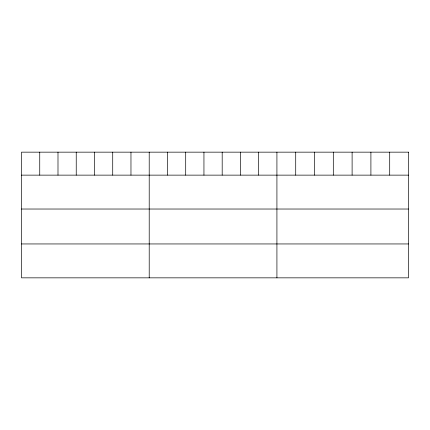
<?xml version="1.0" encoding="UTF-8"?>
<svg xmlns="http://www.w3.org/2000/svg" width="430" height="430" viewBox="0 0 430 430"><rect width="100%" height="100%" fill="white"/><g stroke="black" fill="none" stroke-linecap="round" stroke-linejoin="round"><path stroke-width="0.64" d="M21.5 175.134L408.5 175.134M21.5 209.028L408.5 209.028M21.5 243.95L408.5 243.95M389.704 152.155L389.704 175.134M370.907 152.155L370.907 175.134M352.111 152.155L352.111 175.134M333.309 152.155L333.309 175.134M314.513 152.155L314.513 175.134M295.716 152.155L295.716 175.134M276.92 152.155L276.92 277.844M258.677 152.155L258.677 175.134M240.429 152.155L240.429 175.134M222.186 152.155L222.186 175.134M203.944 152.155L203.944 175.134M185.701 152.155L185.701 175.134M167.453 152.155L167.453 175.134M149.21 152.155L149.21 277.844M130.967 152.155L130.967 175.134M112.719 152.155L112.719 175.134M94.476 152.155L94.476 175.134M76.234 152.155L76.234 175.134M57.991 152.155L57.991 175.134M39.743 152.155L39.743 175.134M408.5 152.155L21.5 152.155L21.5 277.844L408.5 277.844L408.5 152.155"/></g></svg>
